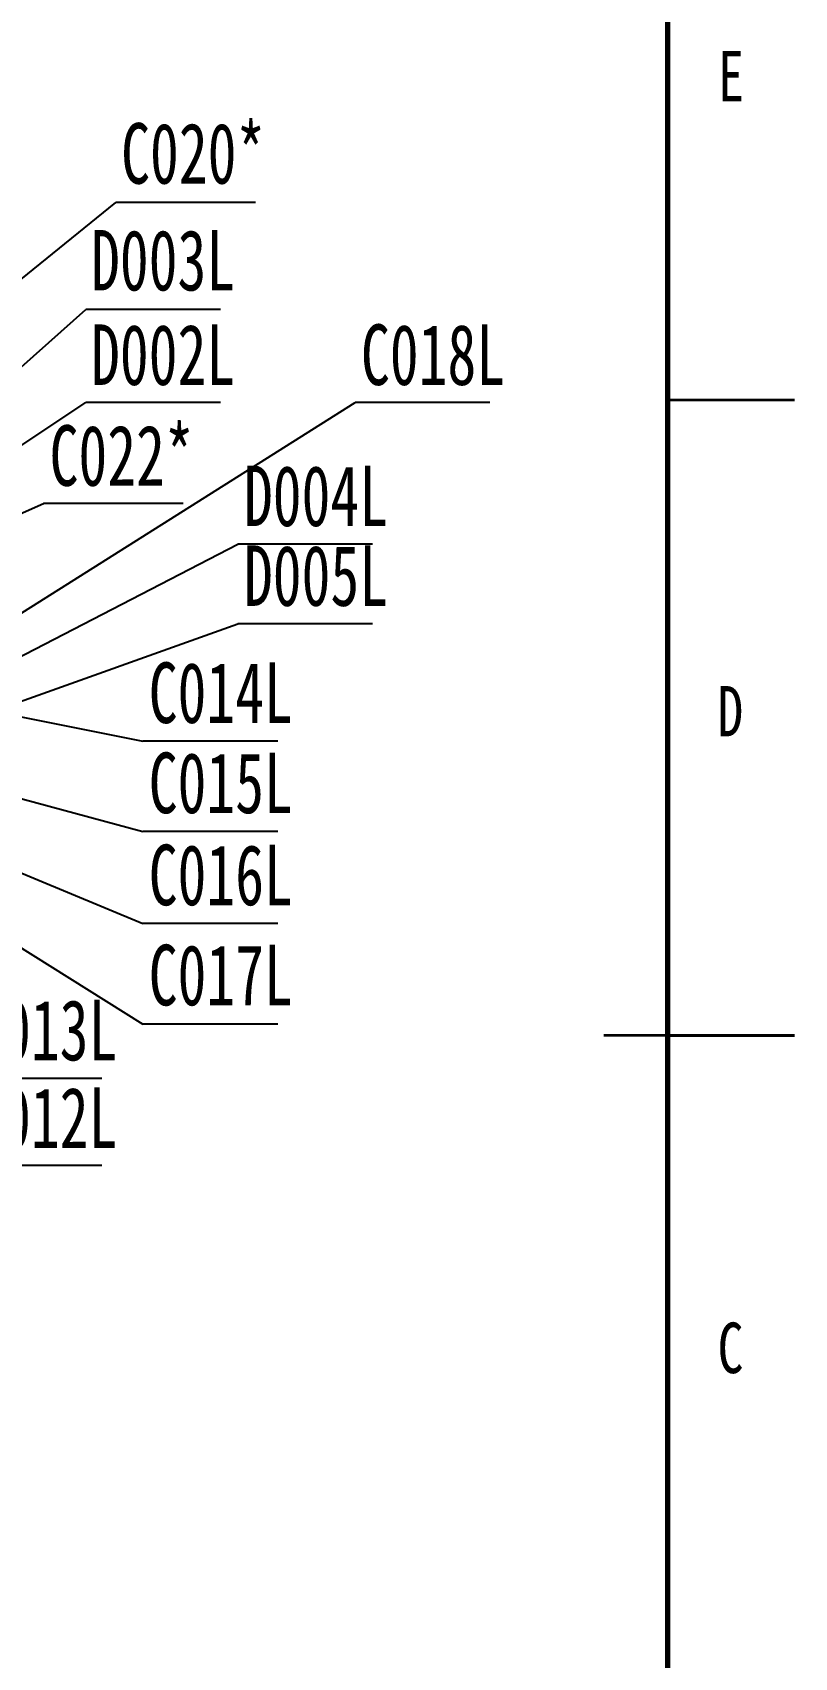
# Model space of a CAD drawing. Header units: millimetres. Extents: x 0 to 420, y 0 to 297.
# Drawn here: x 360 to 420, y 99.6 to 227.4 of the extents above; entities that cross this region are included whole.
import ezdxf

# ---------------------------------------------------------------- set-up
doc = ezdxf.new("R2010")
doc.units = ezdxf.units.MM
doc.layers.add('C', color=7, linetype='Continuous')
doc.layers.add('D', color=7, linetype='Continuous')
doc.styles.add('SLDTEXTSTYLE1', font='TXT', dxfattribs={"width": 0.7})
doc.styles.add('SLDTEXTSTYLE2', font='TXT', dxfattribs={"width": 0.75})
doc.dimstyles.new('SLDDIMSTYLE0', dxfattribs={"dimtxt": 0.18, "dimasz": 1.016, "dimexe": 0, "dimexo": 0.0625, "dimgap": 0, "dimtad": 0, "dimtih": 1, "dimtoh": 1, "dimdec": 0, "dimrnd": 1e-09, "dimzin": 0, "dimdsep": 46, "dimtxsty": 'Standard', "dimblk1": 'DOT', "dimblk2": 'DOT', "dimsah": 1, "dimcen": 0.09, "dimadec": 0, "dimazin": 0, "dimtfac": 1.016, "dimtdec": 0, "dimtofl": 0, "dimtmove": 0, "dimatfit": 3, "dimldrblk": 'DOT', "dimfxl": 0, "dimfrac": 2, "dimtolj": 1, "dimtzin": 0, "dimarcsym": 0})

# ---------------------------------------------------------------- blocks, each defined once
blk = doc.blocks.new('SW_NOTE_57')
at = {"layer": 'C', "color": 0}
blk.add_line((10.61, 0), (0, 0), dxfattribs=at)
at = {"layer": 'C', "color": 0, "insert": (0.5, 6.15), "char_height": 4.762, "attachment_point": 1, "style": 'SLDTEXTSTYLE1'}
blk.add_mtext('C012L', dxfattribs=at)
blk = doc.blocks.new('SW_NOTE_58')
at = {"layer": 'C', "color": 0}
blk.add_line((10.61, 0), (0, 0), dxfattribs=at)
at = {"layer": 'C', "color": 0, "insert": (0.5, 6.18), "char_height": 4.762, "attachment_point": 1, "style": 'SLDTEXTSTYLE1'}
blk.add_mtext('C013L', dxfattribs=at)
blk = doc.blocks.new('SW_NOTE_59')
at = {"layer": 'C', "color": 0}
blk.add_line((10.61, 0), (0, 0), dxfattribs=at)
at = {"layer": 'C', "color": 0, "insert": (0.46, 6.2), "char_height": 4.762, "attachment_point": 1, "style": 'SLDTEXTSTYLE1'}
blk.add_mtext('C014L', dxfattribs=at)
blk = doc.blocks.new('_DOT')
at = {"color": 0, "linetype": 'ByBlock', "lineweight": -2}
blk.add_line((-0.5, 0), (-1, 0), dxfattribs=at)
at = {"color": 0, "linetype": 'ByBlock', "const_width": 0.5}
blk.add_lwpolyline([(-0.25, 0, 1), (0.25, 0, 1)], format="xyb", close=True, dxfattribs=at)
blk = doc.blocks.new('SW_NOTE_60')
at = {"layer": 'C', "color": 0}
blk.add_line((10.61, 0), (0, 0), dxfattribs=at)
at = {"layer": 'C', "color": 0, "insert": (0.46, 6.21), "char_height": 4.762, "attachment_point": 1, "style": 'SLDTEXTSTYLE1'}
blk.add_mtext('C015L', dxfattribs=at)
blk = doc.blocks.new('SW_NOTE_61')
at = {"layer": 'C', "color": 0}
blk.add_line((10.61, 0), (0, 0), dxfattribs=at)
at = {"layer": 'C', "color": 0, "insert": (0.46, 6.19), "char_height": 4.762, "attachment_point": 1, "style": 'SLDTEXTSTYLE1'}
blk.add_mtext('C016L', dxfattribs=at)
blk = doc.blocks.new('SW_NOTE_62')
at = {"layer": 'C', "color": 0}
blk.add_line((10.61, 0), (0, 0), dxfattribs=at)
at = {"layer": 'C', "color": 0, "insert": (0.46, 6.25), "char_height": 4.762, "attachment_point": 1, "style": 'SLDTEXTSTYLE1'}
blk.add_mtext('C017L', dxfattribs=at)
blk = doc.blocks.new('SW_NOTE_63')
at = {"layer": 'C', "color": 0}
blk.add_line((10.61, 0), (0, 0), dxfattribs=at)
at = {"layer": 'C', "color": 0, "insert": (0.47, 6.15), "char_height": 4.762, "attachment_point": 1, "style": 'SLDTEXTSTYLE1'}
blk.add_mtext('C018L', dxfattribs=at)
blk = doc.blocks.new('SW_NOTE_65')
at = {"layer": 'C', "color": 0}
blk.add_line((10.99, 0), (0, 0), dxfattribs=at)
at = {"layer": 'C', "color": 0, "insert": (0.42, 6.24), "char_height": 4.762, "attachment_point": 1, "style": 'SLDTEXTSTYLE1'}
blk.add_mtext('C020*', dxfattribs=at)
blk = doc.blocks.new('SW_NOTE_67')
at = {"layer": 'C', "color": 0}
blk.add_line((10.99, 0), (0, 0), dxfattribs=at)
at = {"layer": 'C', "color": 0, "insert": (0.47, 6.15), "char_height": 4.762, "attachment_point": 1, "style": 'SLDTEXTSTYLE1'}
blk.add_mtext('C022*', dxfattribs=at)
blk = doc.blocks.new('SW_NOTE_77')
at = {"layer": 'D', "color": 0}
blk.add_line((10.61, 0), (0, 0), dxfattribs=at)
at = {"layer": 'D', "color": 0, "insert": (0.42, 6.15), "char_height": 4.762, "attachment_point": 1, "style": 'SLDTEXTSTYLE1'}
blk.add_mtext('D002L', dxfattribs=at)
blk = doc.blocks.new('SW_NOTE_78')
at = {"layer": 'D', "color": 0}
blk.add_line((10.61, 0), (0, 0), dxfattribs=at)
at = {"layer": 'D', "color": 0, "insert": (0.42, 6.25), "char_height": 4.762, "attachment_point": 1, "style": 'SLDTEXTSTYLE1'}
blk.add_mtext('D003L', dxfattribs=at)
blk = doc.blocks.new('SW_NOTE_80')
at = {"layer": 'D', "color": 0}
blk.add_line((10.61, 0), (0, 0), dxfattribs=at)
at = {"layer": 'D', "color": 0, "insert": (0.49, 6.18), "char_height": 4.762, "attachment_point": 1, "style": 'SLDTEXTSTYLE1'}
blk.add_mtext('D004L', dxfattribs=at)
blk = doc.blocks.new('SW_NOTE_82')
at = {"layer": 'D', "color": 0}
blk.add_line((10.61, 0), (0, 0), dxfattribs=at)
at = {"layer": 'D', "color": 0, "insert": (0.49, 6.18), "char_height": 4.762, "attachment_point": 1, "style": 'SLDTEXTSTYLE1'}
blk.add_mtext('D005L', dxfattribs=at)

msp = doc.modelspace()

# ---------------------------------------------------------------- linework, layer by layer
at = {"color": 7, "linetype": 'Continuous', "lineweight": 70}
msp.add_line((410, 287), (410, 10), dxfattribs=at)
at = {"color": 7, "linetype": 'Continuous', "lineweight": 35}
for p, q in [((410, 198.5), (420, 198.5)), ((420, 148.5), (405, 148.5)), ((410, 148.5), (420, 148.5))]:
    msp.add_line(p, q, dxfattribs=at)

# ---------------------------------------------------------------- block references
at = {"layer": 'C'}
for name, p in [('SW_NOTE_65', (366.6, 214.01)), ('SW_NOTE_63', (385.42, 198.27)), ('SW_NOTE_67', (360.92, 190.34)), ('SW_NOTE_59', (368.73, 171.64)), ('SW_NOTE_60', (368.73, 164.54)), ('SW_NOTE_61', (368.73, 157.32)), ('SW_NOTE_62', (368.73, 149.39)), ('SW_NOTE_58', (354.88, 145.13)), ('SW_NOTE_57', (354.88, 138.27))]:
    msp.add_blockref(name, p, dxfattribs=at)
at = {"layer": 'D'}
for name, p in [('SW_NOTE_78', (364.23, 205.6)), ('SW_NOTE_77', (364.23, 198.27)), ('SW_NOTE_80', (376.19, 187.14)), ('SW_NOTE_82', (376.19, 180.87))]:
    msp.add_blockref(name, p, dxfattribs=at)

# ---------------------------------------------------------------- texts
at = {"color": 7, "linetype": 'Continuous', "lineweight": 0, "char_height": 3.97, "attachment_point": 2, "style": 'SLDTEXTSTYLE2'}
for s, insert in [('E', (415.01, 225.93)), ('D', (414.95, 175.99)), ('C', (414.96, 125.93))]:
    msp.add_mtext(s, dxfattribs=dict(at, insert=insert))

# ---------------------------------------------------------------- leaders
at = {"layer": 'C'}
for points in [[(339.36, 191.99), (366.6, 214.01)], [(351.11, 176.66), (385.42, 198.27)], [(342.87, 182.34), (360.92, 190.34)], [(345.14, 176.37), (368.73, 171.64)], [(342, 171.76), (368.73, 164.54)], [(342.58, 168.18), (368.73, 157.32)], [(342.2, 166), (368.73, 149.39)]]:
    msp.add_leader(points, dimstyle='SLDDIMSTYLE0', dxfattribs=at)
at = {"layer": 'D'}
for points in [[(344.34, 187.94), (364.23, 205.6)], [(337.86, 180.76), (364.23, 198.27)], [(351.55, 174.39), (376.19, 187.14)], [(349.85, 171.46), (376.19, 180.87)]]:
    msp.add_leader(points, dimstyle='SLDDIMSTYLE0', dxfattribs=at)

doc.saveas('drawing.dxf')
